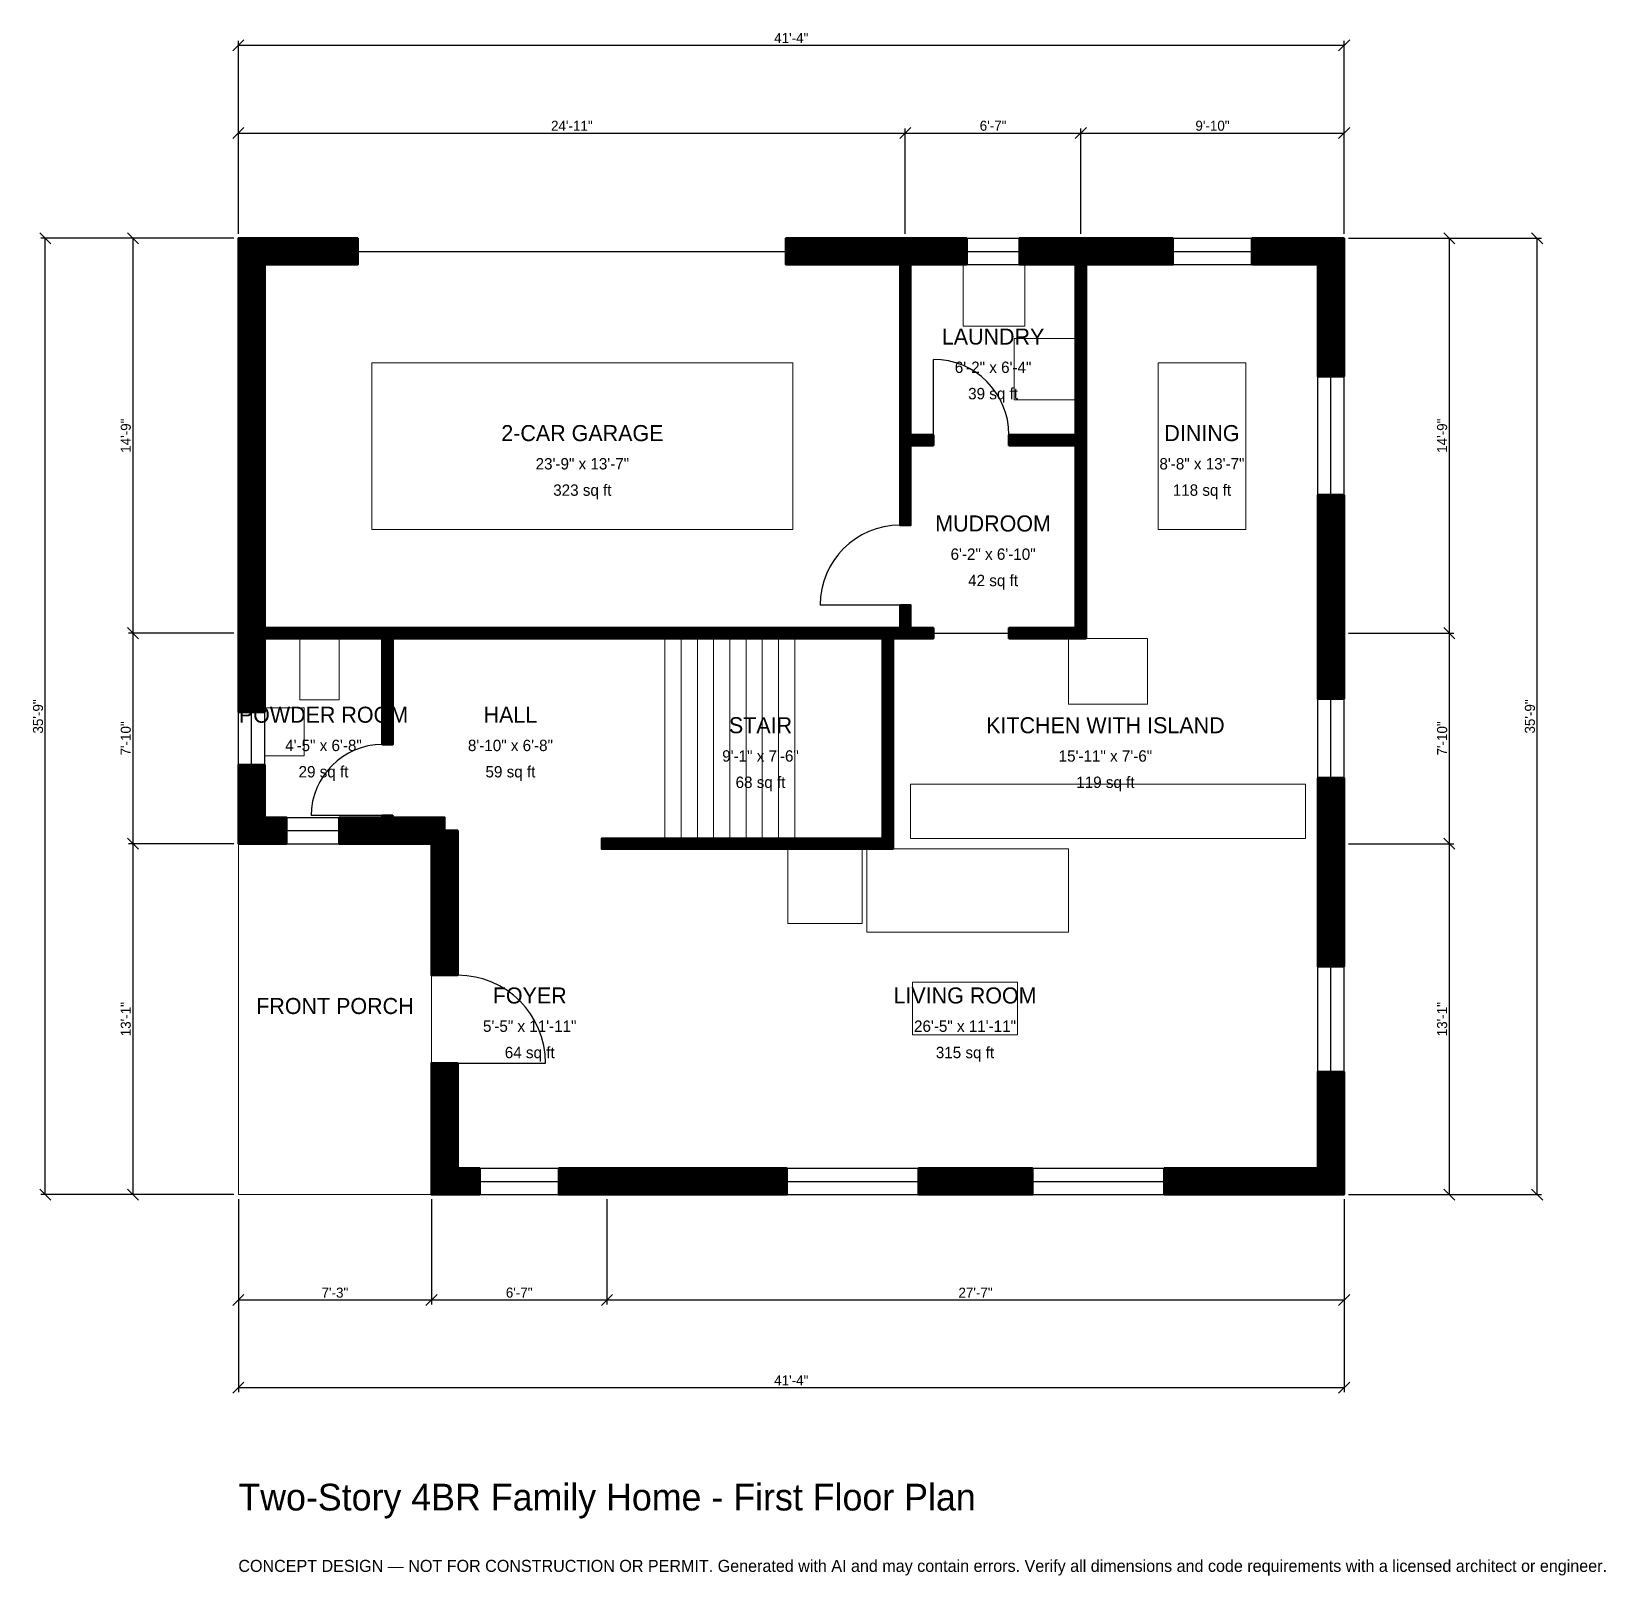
# Model space of a CAD drawing. Header units: inches. Extents: x -93 to 613, y -171 to 522.
import ezdxf
from ezdxf.enums import TextEntityAlignment as Align

# ---------------------------------------------------------------- set-up
doc = ezdxf.new("R2010")
doc.units = ezdxf.units.IN
doc.header["$MEASUREMENT"] = 0
doc.linetypes.add('DASHED', pattern=[0.6, 0.5, -0.1])
for name, color, linetype, lineweight in [('A-ANNO-DIMS', 1, 'Continuous', 13), ('A-ANNO-TEXT', 7, 'Continuous', 18), ('A-AREA-IDEN', 7, 'Continuous', 18), ('A-DOOR', 2, 'Continuous', 25), ('A-FLOR-FIXT', 9, 'Continuous', 13), ('A-FLOR-STRS', 3, 'Continuous', 18), ('A-FURN', 9, 'Continuous', 13), ('A-GLAZ', 4, 'Continuous', 25), ('A-SITE-PAVE', 8, 'Continuous', 13), ('A-WALL', 7, 'Continuous', 50), ('A-WALL-PATT', 8, 'Continuous', 13)]:
    doc.layers.add(name, color=color, linetype=linetype, lineweight=lineweight)
doc.dimstyles.new('PLAN', dxfattribs={"dimtxt": 4.5, "dimasz": 3, "dimexe": 2, "dimexo": 2, "dimgap": 1, "dimtad": 1, "dimdec": 0, "dimlunit": 4, "dimtsz": 2.5, "dimcen": 2.5, "dimclrd": 1, "dimclre": 1, "dimazin": 3, "dimtfac": 1, "dimtmove": 0, "dimatfit": 3})

msp = doc.modelspace()

# ---------------------------------------------------------------- hatches: boundary and pattern name
at = {"layer": 'A-WALL-PATT'}
h = msp.add_hatch(dxfattribs=at)
h.set_pattern_fill('ANSI31', color=8, scale=0.8)
h.paths.add_polyline_path([(86.6141, 0), (86.6141, 11.811), (86.6142, 11.811), (86.6142, 59.0551), (98.4252, 59.0551), (98.4252, 11.811), (108.2677, 11.811), (108.2677, 0), (98.4252, 0), (98.4252, 0), (86.6142, 0), (86.6142, 0), (86.6141, 0)])
h.paths.add_polyline_path([(86.6142, 157.4803), (72.8346, 157.4803), (69.2913, 157.4803), (69.2913, 157.4803), (64.5669, 157.4803), (64.5669, 157.4803), (61.0236, 157.4803), (45.2756, 157.4803), (45.2756, 169.2913), (61.0236, 169.2913), (64.5669, 169.2913), (64.5669, 170.0787), (69.2913, 170.0787), (69.2913, 169.2913), (72.8346, 169.2913), (92.5197, 169.2913), (92.5197, 163.3858), (98.4252, 163.3858), (98.4252, 98.4252), (86.6142, 98.4252), (86.6142, 157.4803)])
h.paths.add_polyline_path([(11.811, 157.4803), (11.811, 157.4803), (0, 157.4803), (0, 157.4803), (0, 157.4803), (0, 169.2913), (0, 169.2913), (0, 192.9134), (11.811, 192.9134), (11.811, 169.2913), (21.6535, 169.2913), (21.6535, 157.4803), (11.811, 157.4803)])
h.paths.add_polyline_path([(0, 246.063), (0, 249.6063), (0, 249.6063), (0, 254.3307), (0, 254.3307), (0, 257.874), (0, 417.3228), (0, 417.3228), (0, 429.1339), (0, 429.1339), (0, 429.1339), (11.811, 429.1339), (11.811, 429.1339), (53.5433, 429.1339), (53.5433, 417.3228), (11.811, 417.3228), (11.811, 257.874), (11.811, 254.3307), (64.5669, 254.3307), (69.2913, 254.3307), (174.8031, 254.3307), (179.5276, 254.3307), (288.9764, 254.3307), (293.7008, 254.3307), (296.8504, 254.3307), (296.8504, 264.5669), (301.5748, 264.5669), (301.5748, 254.3307), (311.811, 254.3307), (311.811, 249.6063), (301.5748, 249.6063), (296.8504, 249.6063), (293.7008, 249.6063), (293.7008, 159.8425), (293.7008, 155.1181), (288.9764, 155.1181), (179.5276, 155.1181), (174.8031, 155.1181), (162.9921, 155.1181), (162.9921, 159.8425), (174.8031, 159.8425), (179.5276, 159.8425), (288.9764, 159.8425), (288.9764, 249.6063), (179.5276, 249.6063), (174.8031, 249.6063), (69.2913, 249.6063), (69.2913, 201.9685), (64.5669, 201.9685), (64.5669, 249.6063), (11.811, 249.6063), (11.811, 246.063), (11.811, 216.5354), (0, 216.5354), (0, 246.063)])
h.paths.add_polyline_path([(296.8504, 429.1339), (296.8504, 429.1339), (301.5748, 429.1339), (301.5748, 429.1339), (305.1181, 429.1339), (305.1181, 429.1339), (326.7717, 429.1339), (326.7717, 417.3228), (301.5748, 417.3228), (301.5748, 340.9449), (311.811, 340.9449), (311.811, 336.2205), (301.5748, 336.2205), (301.5748, 336.2205), (301.5748, 300.3937), (296.8504, 300.3937), (296.8504, 336.2205), (296.8504, 336.2205), (296.8504, 340.9449), (296.8504, 417.3228), (293.3071, 417.3228), (293.3071, 417.3228), (245.6693, 417.3228), (245.6693, 429.1339), (296.8504, 429.1339)])
h.paths.add_polyline_path([(372.0472, 429.1339), (372.0472, 429.1339), (375.5906, 429.1339), (375.5906, 429.1339), (380.315, 429.1339), (380.315, 429.1339), (419.2913, 429.1339), (419.2913, 417.3228), (383.8583, 417.3228), (383.8583, 417.3228), (380.315, 417.3228), (380.315, 340.9449), (380.315, 336.2205), (380.315, 336.2205), (380.315, 254.3307), (380.315, 249.6063), (375.5906, 249.6063), (345.6693, 249.6063), (345.6693, 254.3307), (375.5906, 254.3307), (375.5906, 336.2205), (375.5906, 336.2205), (345.6693, 336.2205), (345.6693, 340.9449), (375.5906, 340.9449), (375.5906, 417.3228), (350.3937, 417.3228), (350.3937, 429.1339), (372.0472, 429.1339)])
h.paths.add_polyline_path([(484.252, 429.1339), (484.252, 429.1339), (496.063, 429.1339), (496.063, 429.1339), (496.063, 429.1339), (496.063, 417.3228), (496.063, 417.3228), (496.063, 367.126), (484.252, 367.126), (484.252, 417.3228), (454.7244, 417.3228), (454.7244, 429.1339), (484.252, 429.1339)])
h.paths.add_polyline_path([(496.063, 257.874), (496.063, 257.874), (496.063, 222.4409), (484.252, 222.4409), (484.252, 246.063), (484.252, 246.063), (484.252, 313.9764), (496.063, 313.9764), (496.063, 257.874)])
h.paths.add_polyline_path([(496.063, 163.3858), (496.063, 151.5748), (496.063, 102.3622), (484.252, 102.3622), (484.252, 151.5748), (484.252, 163.3858), (484.252, 187.0079), (496.063, 187.0079), (496.063, 163.3858)])
h.paths.add_polyline_path([(496.063, 11.811), (496.063, 11.811), (496.063, 0), (496.063, 0), (496.063, 0), (496.063, 0), (484.252, 0), (484.252, 0), (415.3543, 0), (415.3543, 11.811), (484.252, 11.811), (484.252, 55.1181), (496.063, 55.1181), (496.063, 11.811)])
h.paths.add_polyline_path([(305.1181, 0), (305.1181, 11.811), (356.2992, 11.811), (356.2992, 0), (305.1181, 0)])
h.paths.add_polyline_path([(171.2598, 0), (159.4488, 0), (143.7008, 0), (143.7008, 11.811), (159.4488, 11.811), (171.2598, 11.811), (246.063, 11.811), (246.063, 0), (171.2598, 0)])

# ---------------------------------------------------------------- linework, layer by layer
at = {"layer": 'A-DOOR', "linetype": 'DASHED'}
msp.add_line((53.5433, 423.2283), (245.6693, 423.2283), dxfattribs=at)
at = {"layer": 'A-DOOR'}
for p, q in [((311.811, 340.9449), (311.811, 374.8031)), ((296.8504, 264.5669), (261.0236, 264.5669)), ((311.811, 251.9685), (345.6693, 251.9685)), ((64.5669, 170.0787), (32.6772, 170.0787)), ((98.4252, 59.0551), (137.7953, 59.0551))]:
    msp.add_line(p, q, dxfattribs=at)
for centre, radius, start, end in [((311.811, 340.9449), 33.8583, 0, 90), ((296.8504, 264.5669), 35.8268, 90, 180), ((64.5669, 170.0787), 31.8898, 90, 180), ((98.4252, 59.0551), 39.3701, 0, 90)]:
    msp.add_arc(centre, radius, start, end, dxfattribs=at)
at = {"layer": 'A-FLOR-FIXT'}
for points in [[(27.5591, 222.0472), (45.2756, 222.0472), (45.2756, 249.6063), (27.5591, 249.6063)], [(11.811, 196.8504), (29.5276, 196.8504), (29.5276, 218.5039), (11.811, 218.5039)], [(301.5748, 159.8425), (478.7402, 159.8425), (478.7402, 184.252), (301.5748, 184.252)]]:
    msp.add_lwpolyline(points, close=True, dxfattribs=at)
at = {"layer": 'A-FLOR-STRS'}
for p, q in [((191.3386, 159.8425), (191.3386, 249.6063)), ((198.622, 159.8425), (198.622, 249.6063)), ((205.9055, 159.8425), (205.9055, 249.6063)), ((213.189, 159.8425), (213.189, 249.6063)), ((220.4724, 159.8425), (220.4724, 249.6063)), ((227.7559, 159.8425), (227.7559, 249.6063)), ((235.0394, 159.8425), (235.0394, 249.6063)), ((242.3228, 159.8425), (242.3228, 249.6063)), ((249.6063, 159.8425), (249.6063, 249.6063))]:
    msp.add_line(p, q, dxfattribs=at)
at = {"layer": 'A-FURN'}
for points in [[(325.1969, 389.7638), (352.7559, 389.7638), (352.7559, 417.3228), (325.1969, 417.3228)], [(348.0315, 356.6929), (375.5906, 356.6929), (375.5906, 384.252), (348.0315, 384.252)], [(59.8425, 298.4252), (248.8189, 298.4252), (248.8189, 373.2283), (59.8425, 373.2283)], [(412.5984, 298.4252), (451.9685, 298.4252), (451.9685, 373.2283), (412.5984, 373.2283)], [(372.4409, 220.0787), (407.874, 220.0787), (407.874, 249.6063), (372.4409, 249.6063)], [(246.4567, 121.6535), (279.9213, 121.6535), (279.9213, 155.1181), (246.4567, 155.1181)], [(281.8898, 117.7165), (372.4409, 117.7165), (372.4409, 155.1181), (281.8898, 155.1181)], [(302.3622, 71.6535), (349.6063, 71.6535), (349.6063, 95.2756), (302.3622, 95.2756)]]:
    msp.add_lwpolyline(points, close=True, dxfattribs=at)
at = {"layer": 'A-GLAZ'}
for p, q in [((326.7717, 429.1339), (350.3937, 429.1339)), ((419.2913, 429.1339), (454.7244, 429.1339)), ((326.7717, 423.2283), (350.3937, 423.2283)), ((326.7717, 417.3228), (350.3937, 417.3228)), ((419.2913, 423.2283), (454.7244, 423.2283)), ((419.2913, 417.3228), (454.7244, 417.3228)), ((484.252, 313.9764), (484.252, 367.126)), ((490.1575, 313.9764), (490.1575, 367.126)), ((496.063, 313.9764), (496.063, 367.126)), ((484.252, 187.0079), (484.252, 222.4409)), ((490.1575, 187.0079), (490.1575, 222.4409)), ((496.063, 187.0079), (496.063, 222.4409)), ((0, 192.9134), (0, 216.5354)), ((5.9055, 192.9134), (5.9055, 216.5354)), ((11.811, 192.9134), (11.811, 216.5354)), ((21.6535, 169.2913), (45.2756, 169.2913)), ((21.6535, 163.3858), (45.2756, 163.3858)), ((21.6535, 157.4803), (45.2756, 157.4803)), ((484.252, 55.1181), (484.252, 102.3622)), ((490.1575, 55.1181), (490.1575, 102.3622)), ((496.063, 55.1181), (496.063, 102.3622)), ((108.2677, 11.811), (143.7008, 11.811)), ((246.063, 11.811), (305.1181, 11.811)), ((356.2992, 11.811), (415.3543, 11.811)), ((108.2677, 5.9055), (143.7008, 5.9055)), ((108.2677, 0), (143.7008, 0)), ((246.063, 5.9055), (305.1181, 5.9055)), ((246.063, 0), (305.1181, 0)), ((356.2992, 5.9055), (415.3543, 5.9055)), ((356.2992, 0), (415.3543, 0))]:
    msp.add_line(p, q, dxfattribs=at)
at = {"layer": 'A-SITE-PAVE', "linetype": 'DASHED'}
msp.add_lwpolyline([(0, 0), (86.6142, 0), (86.6142, 157.4803), (0, 157.4803)], close=True, dxfattribs=at)
at = {"layer": 'A-WALL'}
for points in [[(0, 246.063), (0, 249.6063), (0, 249.6063), (0, 254.3307), (0, 254.3307), (0, 257.874), (0, 417.3228), (0, 417.3228), (0, 429.1339), (0, 429.1339), (0, 429.1339), (11.811, 429.1339), (11.811, 429.1339), (53.5433, 429.1339), (53.5433, 417.3228), (11.811, 417.3228), (11.811, 257.874), (11.811, 254.3307), (64.5669, 254.3307), (69.2913, 254.3307), (174.8031, 254.3307), (179.5276, 254.3307), (288.9764, 254.3307), (293.7008, 254.3307), (296.8504, 254.3307), (296.8504, 264.5669), (301.5748, 264.5669), (301.5748, 254.3307), (311.811, 254.3307), (311.811, 249.6063), (301.5748, 249.6063), (296.8504, 249.6063), (293.7008, 249.6063), (293.7008, 159.8425), (293.7008, 155.1181), (288.9764, 155.1181), (179.5276, 155.1181), (174.8031, 155.1181), (162.9921, 155.1181), (162.9921, 159.8425), (174.8031, 159.8425), (179.5276, 159.8425), (288.9764, 159.8425), (288.9764, 249.6063), (179.5276, 249.6063), (174.8031, 249.6063), (69.2913, 249.6063), (69.2913, 201.9685), (64.5669, 201.9685), (64.5669, 249.6063), (11.811, 249.6063), (11.811, 246.063), (11.811, 216.5354), (0, 216.5354), (0, 246.063)], [(296.8504, 429.1339), (296.8504, 429.1339), (301.5748, 429.1339), (301.5748, 429.1339), (305.1181, 429.1339), (305.1181, 429.1339), (326.7717, 429.1339), (326.7717, 417.3228), (301.5748, 417.3228), (301.5748, 340.9449), (311.811, 340.9449), (311.811, 336.2205), (301.5748, 336.2205), (301.5748, 336.2205), (301.5748, 300.3937), (296.8504, 300.3937), (296.8504, 336.2205), (296.8504, 336.2205), (296.8504, 340.9449), (296.8504, 417.3228), (293.3071, 417.3228), (293.3071, 417.3228), (245.6693, 417.3228), (245.6693, 429.1339), (296.8504, 429.1339)], [(372.0472, 429.1339), (372.0472, 429.1339), (375.5906, 429.1339), (375.5906, 429.1339), (380.315, 429.1339), (380.315, 429.1339), (419.2913, 429.1339), (419.2913, 417.3228), (383.8583, 417.3228), (383.8583, 417.3228), (380.315, 417.3228), (380.315, 340.9449), (380.315, 336.2205), (380.315, 336.2205), (380.315, 254.3307), (380.315, 249.6063), (375.5906, 249.6063), (345.6693, 249.6063), (345.6693, 254.3307), (375.5906, 254.3307), (375.5906, 336.2205), (375.5906, 336.2205), (345.6693, 336.2205), (345.6693, 340.9449), (375.5906, 340.9449), (375.5906, 417.3228), (350.3937, 417.3228), (350.3937, 429.1339), (372.0472, 429.1339)], [(484.252, 429.1339), (484.252, 429.1339), (496.063, 429.1339), (496.063, 429.1339), (496.063, 429.1339), (496.063, 417.3228), (496.063, 417.3228), (496.063, 367.126), (484.252, 367.126), (484.252, 417.3228), (454.7244, 417.3228), (454.7244, 429.1339), (484.252, 429.1339)], [(496.063, 257.874), (496.063, 257.874), (496.063, 222.4409), (484.252, 222.4409), (484.252, 246.063), (484.252, 246.063), (484.252, 313.9764), (496.063, 313.9764), (496.063, 257.874)], [(11.811, 157.4803), (11.811, 157.4803), (0, 157.4803), (0, 157.4803), (0, 157.4803), (0, 169.2913), (0, 169.2913), (0, 192.9134), (11.811, 192.9134), (11.811, 169.2913), (21.6535, 169.2913), (21.6535, 157.4803), (11.811, 157.4803)], [(496.063, 163.3858), (496.063, 151.5748), (496.063, 102.3622), (484.252, 102.3622), (484.252, 151.5748), (484.252, 163.3858), (484.252, 187.0079), (496.063, 187.0079), (496.063, 163.3858)], [(86.6142, 157.4803), (72.8346, 157.4803), (69.2913, 157.4803), (69.2913, 157.4803), (64.5669, 157.4803), (64.5669, 157.4803), (61.0236, 157.4803), (45.2756, 157.4803), (45.2756, 169.2913), (61.0236, 169.2913), (64.5669, 169.2913), (64.5669, 170.0787), (69.2913, 170.0787), (69.2913, 169.2913), (72.8346, 169.2913), (92.5197, 169.2913), (92.5197, 163.3858), (98.4252, 163.3858), (98.4252, 98.4252), (86.6142, 98.4252), (86.6142, 157.4803)], [(86.6141, 0), (86.6141, 11.811), (86.6142, 11.811), (86.6142, 59.0551), (98.4252, 59.0551), (98.4252, 11.811), (108.2677, 11.811), (108.2677, 0), (98.4252, 0), (98.4252, 0), (86.6142, 0), (86.6142, 0), (86.6141, 0)], [(496.063, 11.811), (496.063, 11.811), (496.063, 0), (496.063, 0), (496.063, 0), (496.063, 0), (484.252, 0), (484.252, 0), (415.3543, 0), (415.3543, 11.811), (484.252, 11.811), (484.252, 55.1181), (496.063, 55.1181), (496.063, 11.811)], [(171.2598, 0), (159.4488, 0), (143.7008, 0), (143.7008, 11.811), (159.4488, 11.811), (171.2598, 11.811), (246.063, 11.811), (246.063, 0), (171.2598, 0)], [(305.1181, 0), (305.1181, 11.811), (356.2992, 11.811), (356.2992, 0), (305.1181, 0)]]:
    msp.add_lwpolyline(points, close=True, dxfattribs=at)

# ---------------------------------------------------------------- texts
at = {"layer": 'A-ANNO-TEXT'}
for s, height, p in [('Two-Story 4BR Family Home - First Floor Plan', 12, (0, -141.7323)), ('CONCEPT DESIGN — NOT FOR CONSTRUCTION OR PERMIT. Generated with AI and may contain errors. Verify all dimensions and code requirements with a licensed architect or engineer.', 5.4, (0, -169.2913))]:
    msp.add_text(s, height=height, dxfattribs=at).set_placement(p)
at = {"layer": 'A-AREA-IDEN'}
for s, height, p in [('LAUNDRY', 7.2, (338.5827, 385.0394)), ('6\'-2" x 6\'-4"', 5.1, (338.5827, 371.2598)), ('39 sq ft', 5.1, (338.5827, 359.4488)), ('2-CAR GARAGE', 7.2, (154.3307, 341.7323)), ('DINING', 7.2, (432.2835, 341.7323)), ('23\'-9" x 13\'-7"', 5.1, (154.3307, 327.9528)), ('8\'-8" x 13\'-7"', 5.1, (432.2835, 327.9528)), ('323 sq ft', 5.1, (154.3307, 316.1417)), ('118 sq ft', 5.1, (432.2835, 316.1417)), ('MUDROOM', 7.2, (338.5827, 301.1811)), ('6\'-2" x 6\'-10"', 5.1, (338.5827, 287.4016)), ('42 sq ft', 5.1, (338.5827, 275.5906)), ('POWDER ROOM', 7.2, (38.189, 215.3543)), ('HALL', 7.2, (122.0472, 215.3543)), ('STAIR', 7.2, (234.252, 210.6299)), ('KITCHEN WITH ISLAND', 7.2, (388.9764, 210.6299)), ('4\'-5" x 6\'-8"', 5.1, (38.189, 201.5748)), ('8\'-10" x 6\'-8"', 5.1, (122.0472, 201.5748)), ('9\'-1" x 7\'-6"', 5.1, (234.252, 196.8504)), ('15\'-11" x 7\'-6"', 5.1, (388.9764, 196.8504)), ('29 sq ft', 5.1, (38.189, 189.7638)), ('59 sq ft', 5.1, (122.0472, 189.7638)), ('68 sq ft', 5.1, (234.252, 185.0394)), ('119 sq ft', 5.1, (388.9764, 185.0394)), ('FOYER', 7.2, (130.7087, 89.3701)), ('LIVING ROOM', 7.2, (325.9843, 89.3701)), ('FRONT PORCH', 7.2, (43.3071, 84.6457)), ('5\'-5" x 11\'-11"', 5.1, (130.7087, 75.5906)), ('26\'-5" x 11\'-11"', 5.1, (325.9843, 75.5906)), ('64 sq ft', 5.1, (130.7087, 63.7795)), ('315 sq ft', 5.1, (325.9843, 63.7795))]:
    msp.add_text(s, height=height, dxfattribs=at).set_placement(p, align=Align.MIDDLE_CENTER)

# ---------------------------------------------------------------- dimensions: what is measured, and where the dimension line sits
at = {"layer": 'A-ANNO-DIMS'}
for base, p1, p2, text in [((0, 515.748), (0, 429.1339), (496.063, 429.1339), '41\'-4"'), ((0, 476.378), (0, 429.1339), (299.2126, 429.1339), '24\'-11"'), ((299.2126, 476.378), (299.2126, 429.1339), (377.9528, 429.1339), '6\'-7"'), ((377.9528, 476.378), (377.9528, 429.1339), (496.063, 429.1339), '9\'-10"'), ((0, -47.2441), (0, 0), (86.6142, 0), '7\'-3"'), ((0, -86.6142), (0, 0), (496.063, 0), '41\'-4"'), ((86.6142, -47.2441), (86.6142, 0), (165.3543, 0), '6\'-7"'), ((165.3543, -47.2441), (165.3543, 0), (496.063, 0), '27\'-7"')]:
    msp.add_linear_dim(base=base, p1=p1, p2=p2, text=text, dimstyle='PLAN', dxfattribs=at).render()
for base, p1, p2, text in [((-86.6142, 0), (0, 0), (0, 429.1339), '35\'-9"'), ((-47.2441, 251.9685), (0, 251.9685), (0, 429.1339), '14\'-9"'), ((543.3071, 251.9685), (496.063, 251.9685), (496.063, 429.1339), '14\'-9"'), ((582.6772, 0), (496.063, 0), (496.063, 429.1339), '35\'-9"'), ((-47.2441, 157.4803), (0, 157.4803), (0, 251.9685), '7\'-10"'), ((543.3071, 157.4803), (496.063, 157.4803), (496.063, 251.9685), '7\'-10"'), ((-47.2441, 0), (0, 0), (0, 157.4803), '13\'-1"'), ((543.3071, 0), (496.063, 0), (496.063, 157.4803), '13\'-1"')]:
    msp.add_linear_dim(base=base, p1=p1, p2=p2, angle=90, text=text, dimstyle='PLAN', dxfattribs=at).render()

doc.saveas('drawing.dxf')
